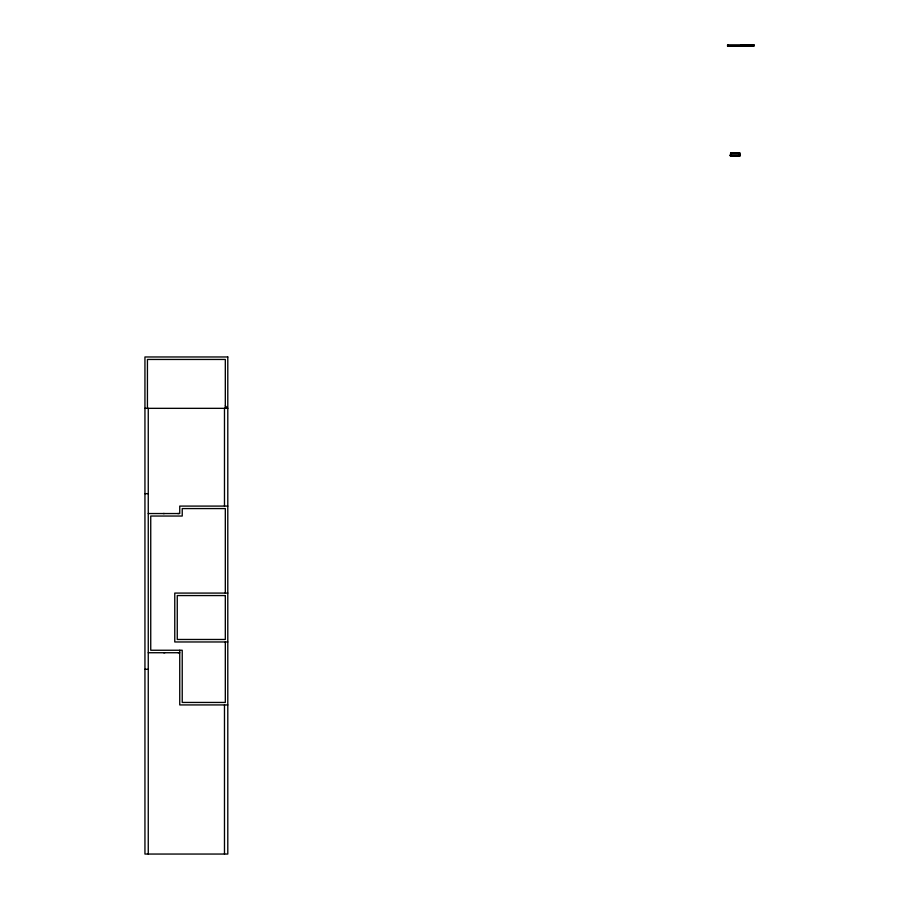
<?xml version="1.0" encoding="UTF-8"?>
<svg xmlns="http://www.w3.org/2000/svg" width="899" height="899" viewBox="0 0 899 899"><rect width="100%" height="100%" fill="white"/><g stroke="black" fill="none" stroke-linecap="round" stroke-linejoin="round"><path stroke-width="1.35" d="M753.553 45.152L740.551 45.152L740.551 45.984M741.046 45.321L753.059 45.321M728.044 45.568L753.553 45.568M728.044 45.984L741.046 45.984L741.046 45.074M730.617 152.942L739.731 152.942M730.865 153.111L739.484 153.111M730.572 153.976L730.527 155.448M739.81 153.976L739.81 155.448M730.202 155.437L740.147 155.437M730.617 155.909L739.731 156.066L739.731 152.785L730.617 152.864L730.617 156.066M144.941 408.337L227.795 408.337L225.312 405.842M144.941 493.663L148.256 493.663M227.795 506.092L179.744 506.092L179.744 513.543L148.256 513.543M227.795 593.082L174.766 593.082L174.766 641.965L227.795 641.965M148.256 652.73L179.744 652.73M144.941 669.306L148.256 669.306M227.795 704.928L179.744 704.928L179.744 650.247M753.553 44.95L753.553 46.197M739.484 152.954L739.484 155.977M730.865 152.954L730.865 155.977M728.044 44.95L728.044 46.197M225.312 408.337L225.312 359.454L147.436 359.454L147.436 408.337M225.312 593.082L225.312 508.576L182.227 508.576L182.227 516.037L150.74 516.037L150.74 650.247L182.227 650.247L182.227 702.445L225.312 702.445L225.312 641.965M224.48 408.337L224.48 506.092M224.48 704.928L224.48 854.05M179.351 652.73L178.193 652.73M178.912 513.543L177.755 513.543M164.832 652.73L163.663 652.73M164.382 513.543L163.225 513.543M148.256 408.337L148.256 854.05M754.059 44.95L727.538 44.95L727.538 46.197L754.059 46.197L754.059 44.95M740.551 45.737L728.538 45.737L740.551 45.815M740.147 155.033L730.202 155.033L730.202 155.853L740.147 155.853L740.147 155.033M227.795 356.97L144.941 356.97L144.941 854.05L227.795 854.05L227.795 356.97M225.312 595.565L177.26 595.565L177.26 639.47L225.312 639.47L225.312 595.565"/></g></svg>
